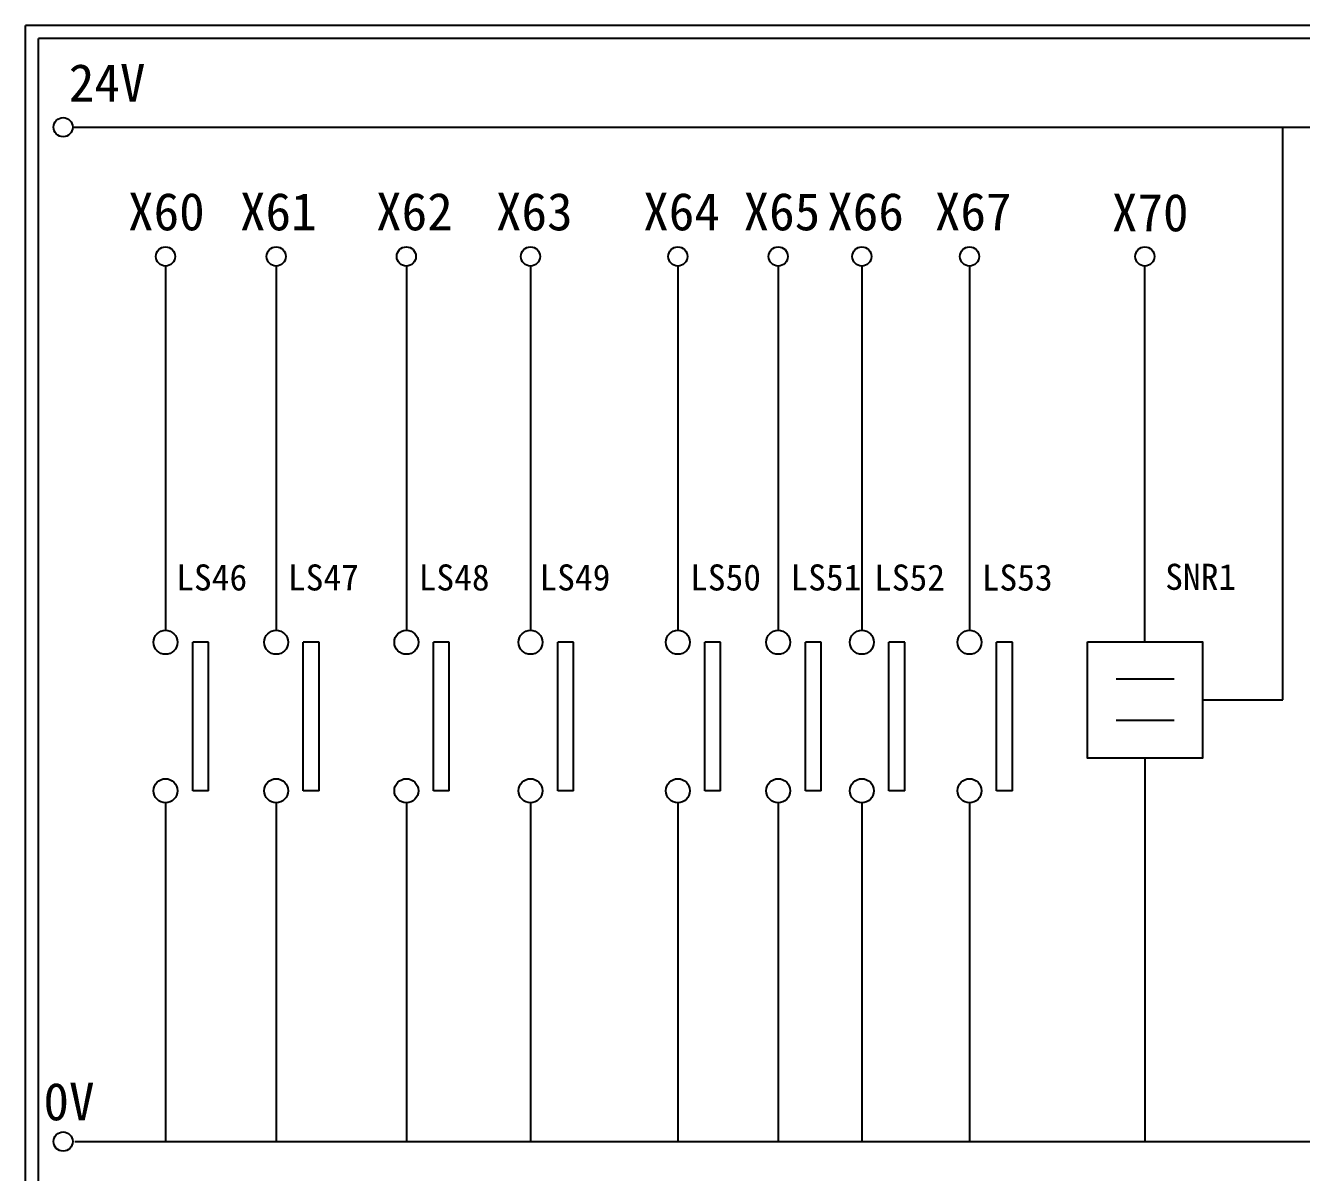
# Model space of a CAD drawing. Extents: x 325 to 612, y 3 to 207.
# Drawn here: x 325.3 to 447.6, y 97 to 207 of the extents above; entities that cross this region are included whole.
import ezdxf

# ---------------------------------------------------------------- set-up
doc = ezdxf.new("R2010")
doc.units = 0
doc.layers.get('0').update_dxf_attribs({"linetype": 'CONTINUOUS'})
doc.layers.add('圖框層', color=7, linetype='CONTINUOUS')
doc.layers.add('標尺寸層', color=3, linetype='CONTINUOUS')
doc.styles.add('STSL', font='kaiu.ttf')

msp = doc.modelspace()

# ---------------------------------------------------------------- linework, layer by layer
for p, q in [((445.86, 142.31), (445.86, 197.22)), ((432.63, 147.89), (432.63, 183.91)), ((342.85, 147.83), (341.35, 147.83)), ((353.46, 147.83), (351.95, 147.83)), ((365.94, 147.83), (364.44, 147.83)), ((377.84, 147.83), (376.34, 147.83)), ((391.96, 147.83), (390.46, 147.83)), ((401.59, 147.83), (400.09, 147.83)), ((409.61, 147.83), (408.1, 147.83)), ((419.93, 147.83), (418.42, 147.83)), ((438.15, 142.31), (445.86, 142.31)), ((432.63, 136.73), (432.63, 99.96)), ((342.85, 133.6), (341.35, 133.6)), ((353.46, 133.6), (351.95, 133.6)), ((365.94, 133.6), (364.44, 133.6)), ((377.84, 133.6), (376.34, 133.6)), ((391.96, 133.6), (390.46, 133.6)), ((401.59, 133.6), (400.09, 133.6)), ((409.61, 133.6), (408.1, 133.6)), ((419.93, 133.6), (418.42, 133.6))]:
    msp.add_line(p, q)
msp.add_lwpolyline([(427.12, 147.89), (438.15, 147.89), (438.15, 136.73), (427.12, 136.73)], close=True)
at = {"layer": '圖框層', "color": 7}
for p, q in [((612.32, 206.97), (325.32, 206.97)), ((325.32, 3), (325.32, 206.97)), ((611.07, 205.72), (326.57, 205.72)), ((326.57, 4.25), (326.57, 205.72))]:
    msp.add_line(p, q, dxfattribs=at)
at = {"layer": '標尺寸層', "color": 7}
for p, q in [((329.84, 197.22), (607.44, 197.22)), ((338.74, 183.91), (338.74, 148.99)), ((349.35, 183.91), (349.35, 148.99)), ((361.83, 183.91), (361.83, 148.99)), ((373.73, 183.91), (373.73, 148.99)), ((387.86, 183.91), (387.86, 148.99)), ((397.48, 183.91), (397.48, 148.99)), ((405.5, 183.91), (405.5, 148.99)), ((415.82, 183.91), (415.82, 148.99)), ((341.35, 133.6), (341.35, 147.83)), ((342.85, 133.6), (342.85, 147.83)), ((351.95, 133.6), (351.95, 147.83)), ((353.46, 133.6), (353.46, 147.83)), ((364.44, 133.6), (364.44, 147.83)), ((365.94, 133.6), (365.94, 147.83)), ((376.34, 133.6), (376.34, 147.83)), ((377.84, 133.6), (377.84, 147.83)), ((390.46, 133.6), (390.46, 147.83)), ((391.96, 133.6), (391.96, 147.83)), ((400.09, 133.6), (400.09, 147.83)), ((401.59, 133.6), (401.59, 147.83)), ((408.1, 133.6), (408.1, 147.83)), ((409.61, 133.6), (409.61, 147.83)), ((418.42, 133.6), (418.42, 147.83)), ((419.93, 133.6), (419.93, 147.83)), ((429.87, 144.34), (435.44, 144.34)), ((429.87, 140.37), (435.44, 140.37)), ((338.74, 132.45), (338.74, 99.96)), ((349.35, 132.46), (349.35, 99.96)), ((349.35, 132.45), (349.35, 99.96)), ((361.83, 132.46), (361.83, 99.96)), ((361.83, 132.45), (361.83, 99.96)), ((373.73, 132.46), (373.73, 99.96)), ((373.73, 132.45), (373.73, 99.96)), ((387.86, 132.46), (387.86, 99.96)), ((387.86, 132.45), (387.86, 99.96)), ((397.48, 132.46), (397.48, 99.96)), ((397.48, 132.45), (397.48, 99.96)), ((405.5, 132.46), (405.5, 99.96)), ((405.5, 132.45), (405.5, 99.96)), ((415.82, 132.46), (415.82, 99.96)), ((415.82, 132.45), (415.82, 99.96)), ((330.05, 99.96), (607.44, 99.96))]:
    msp.add_line(p, q, dxfattribs=at)
for centre, radius in [((328.92, 197.22), 0.92), ((338.74, 184.83), 0.92), ((349.35, 184.83), 0.92), ((361.83, 184.83), 0.92), ((373.73, 184.83), 0.92), ((387.86, 184.83), 0.92), ((397.48, 184.83), 0.92), ((405.5, 184.83), 0.92), ((415.82, 184.83), 0.92), ((432.63, 184.83), 0.92), ((338.74, 147.83), 1.15), ((349.35, 147.83), 1.15), ((361.83, 147.83), 1.15), ((373.73, 147.83), 1.15), ((387.86, 147.83), 1.15), ((397.48, 147.83), 1.15), ((405.5, 147.83), 1.15), ((415.82, 147.83), 1.15), ((338.74, 133.6), 1.15), ((349.35, 133.6), 1.15), ((361.83, 133.6), 1.15), ((373.73, 133.6), 1.15), ((387.86, 133.6), 1.15), ((397.48, 133.6), 1.15), ((405.5, 133.6), 1.15), ((415.82, 133.6), 1.15), ((328.92, 99.96), 0.92)]:
    msp.add_circle(centre, radius, dxfattribs=at)

# ---------------------------------------------------------------- texts
at = {"layer": '圖框層', "color": 4, "style": 'STSL'}
for s, height, p in [('24V', 3.6, (329.47, 199.68)), ('X60', 3.6, (335.15, 187.33)), ('X61', 3.6, (345.88, 187.33)), ('X62', 3.6, (358.93, 187.33)), ('X63', 3.6, (370.42, 187.33)), ('X64', 3.6, (384.54, 187.33)), ('X65', 3.6, (394.16, 187.33)), ('X66', 3.6, (402.18, 187.33)), ('X67', 3.6, (412.5, 187.33)), ('X70', 3.6, (429.47, 187.24)), ('SNR1', 2.5, (434.58, 152.86)), ('LS46', 2.5, (339.77, 152.8)), ('LS47', 2.5, (350.48, 152.8)), ('LS48', 2.5, (363.01, 152.8)), ('LS49', 2.5, (374.59, 152.8)), ('LS50', 2.5, (389.03, 152.8)), ('LS51', 2.5, (398.65, 152.8)), ('LS52', 2.5, (406.67, 152.79)), ('LS53', 2.5, (416.99, 152.79)), ('0V', 3.6, (327.04, 102))]:
    msp.add_text(s, height=height, dxfattribs=at).set_placement(p)

doc.saveas('drawing.dxf')
